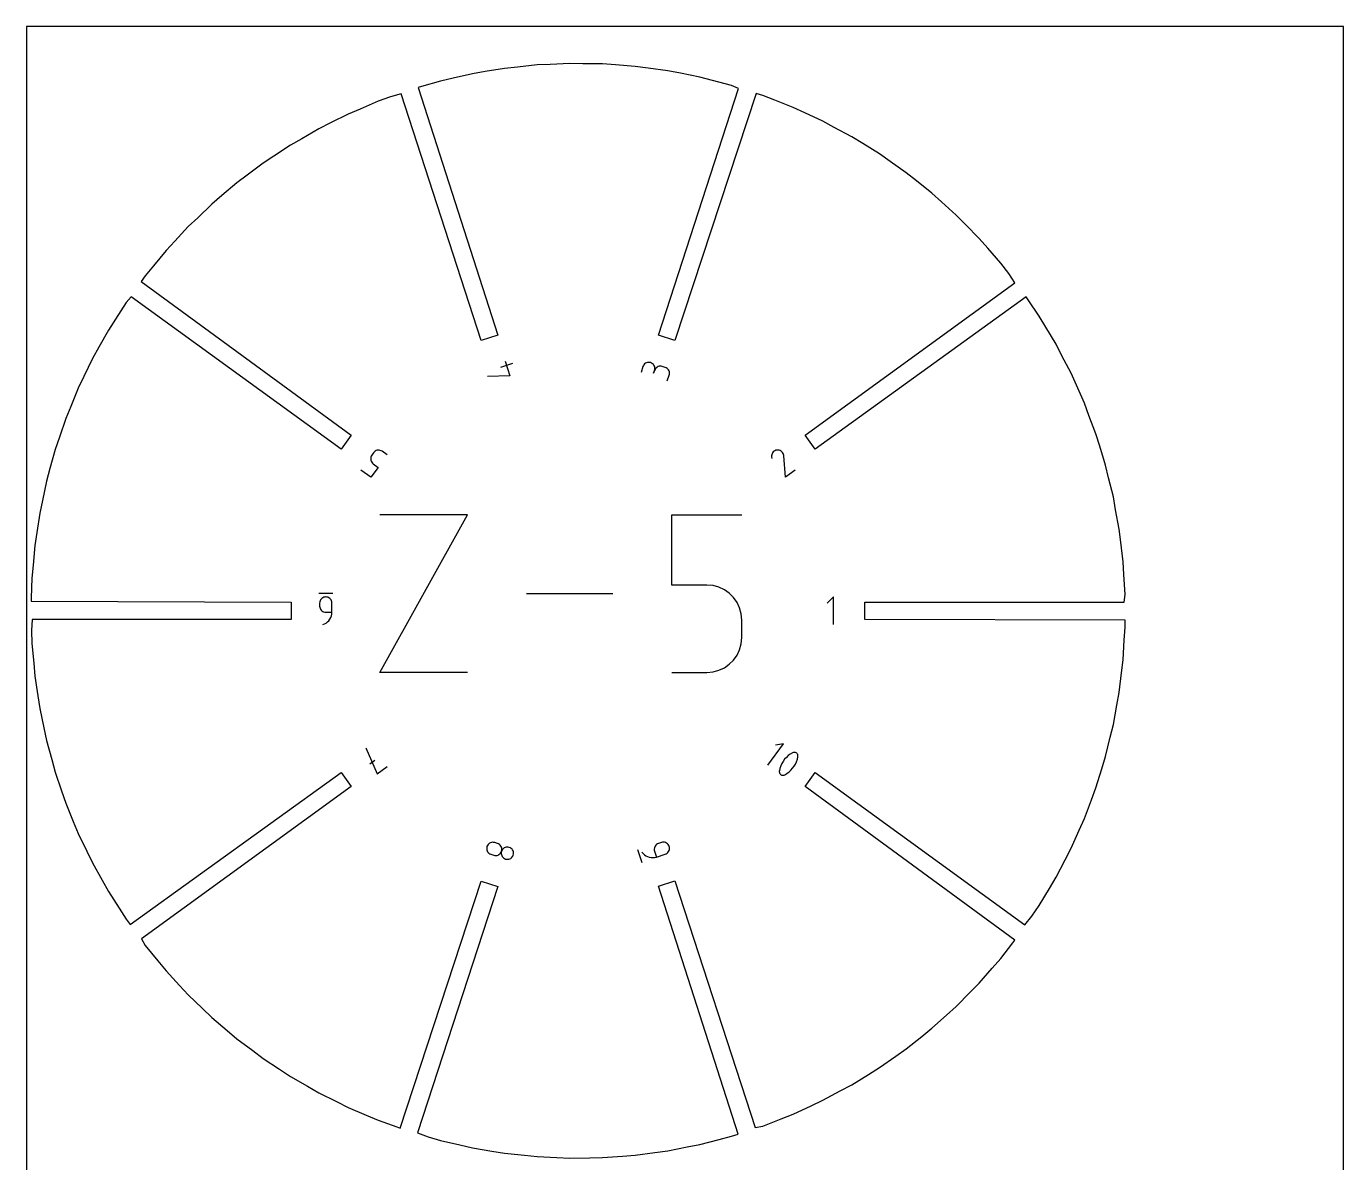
# Model space of a CAD drawing. Extents: x 0 to 457, y 0 to 812.
# Drawn here: x 0 to 457, y 417.9 to 812 of the extents above; entities that cross this region are included whole.
import ezdxf

# ---------------------------------------------------------------- set-up
doc = ezdxf.new("R2010")
doc.units = 0

msp = doc.modelspace()

# ---------------------------------------------------------------- linework, layer by layer
at = {"layer": 'annotation', "color": 1}
for p, q in [((168.604034, 695.05639), (164.54912, 693.738868)), ((166.080542, 695.916476), (167.727723, 690.846974)), ((214.254812, 694.663865), (214.049005, 694.351396)), ((214.507562, 694.930974), (214.254812, 694.663865)), ((214.799598, 695.148899), (214.507562, 694.930974)), ((215.123267, 695.313819), (214.799598, 695.148899)), ((215.470911, 695.421913), (215.123267, 695.313819)), ((215.834877, 695.469358), (215.470911, 695.421913)), ((216.207509, 695.452332), (215.834877, 695.469358)), ((216.581151, 695.367014), (216.207509, 695.452332)), ((216.935287, 695.215863), (216.581151, 695.367014)), ((216.581151, 695.367014), (216.581151, 695.367014)), ((217.248087, 695.010178), (216.935287, 695.215863)), ((217.515652, 694.757537), (217.248087, 695.010178)), ((217.734081, 694.465514), (217.515652, 694.757537)), ((167.727723, 690.846974), (159.969497, 690.56451)), ((213.897796, 693.997387), (213.239035, 691.96993)), ((214.049005, 694.351396), (213.897796, 693.997387)), ((217.95271, 692.679866), (217.622865, 691.664705)), ((217.622865, 691.664705), (217.95271, 692.679866)), ((217.899476, 694.141688), (217.734081, 694.465514)), ((218.007935, 693.793633), (217.899476, 694.141688)), ((217.95271, 692.679866), (218.038452, 693.055146)), ((218.10392, 693.033874), (217.95271, 692.679866)), ((217.95271, 692.679866), (217.95271, 692.679866)), ((218.055561, 693.428927), (218.007935, 693.793633)), ((218.038452, 693.055146), (218.055561, 693.428927)), ((218.309727, 693.346343), (218.10392, 693.033874)), ((218.562476, 693.613452), (218.309727, 693.346343)), ((218.854513, 693.831377), (218.562476, 693.613452)), ((219.178181, 693.996298), (218.854513, 693.831377)), ((219.525826, 694.104392), (219.178181, 693.996298)), ((219.889792, 694.151836), (219.525826, 694.104392)), ((220.262424, 694.134811), (219.889792, 694.151836)), ((220.636066, 694.049492), (220.262424, 694.134811)), ((221.651226, 693.719647), (220.636066, 694.049492)), ((220.636066, 694.049492), (220.636066, 694.049492)), ((222.003808, 693.569), (221.651226, 693.719647)), ((222.315361, 693.363721), (222.003808, 693.569)), ((222.581952, 693.111396), (222.315361, 693.363721)), ((222.358299, 689.006901), (223.017059, 691.034359)), ((222.799648, 692.819612), (222.581952, 693.111396)), ((222.964516, 692.495956), (222.799648, 692.819612)), ((223.072624, 692.148016), (222.964516, 692.495956)), ((223.017059, 691.034359), (223.102828, 691.40963)), ((223.017059, 691.034359), (223.017059, 691.034359)), ((223.120039, 691.783378), (223.072624, 692.148016)), ((223.102828, 691.40963), (223.120039, 691.783378)), ((119.658682, 662.956029), (119.527005, 662.606098)), ((119.856154, 663.286348), (119.658682, 662.956029)), ((120.480372, 664.145511), (119.856154, 663.286348)), ((119.856154, 663.286348), (119.856154, 663.286348)), ((120.733628, 664.435531), (120.480372, 664.145511)), ((121.026074, 664.669271), (120.733628, 664.435531)), ((121.349246, 664.845416), (121.026074, 664.669271)), ((121.694679, 664.962649), (121.349246, 664.845416)), ((122.053907, 665.019654), (121.694679, 664.962649)), ((122.418467, 665.015115), (122.053907, 665.019654)), ((122.779893, 664.947717), (122.418467, 665.015115)), ((123.12972, 664.816144), (122.779893, 664.947717)), ((123.459484, 664.61908), (123.12972, 664.816144)), ((125.184142, 663.366042), (123.459484, 664.61908)), ((123.459484, 664.61908), (123.459484, 664.61908)), ((258.598862, 663.450346), (258.537797, 663.080928)), ((258.537797, 663.080928), (258.543233, 662.695486)), ((258.543233, 662.695486), (258.632401, 662.096487)), ((258.721107, 663.797271), (258.598862, 663.450346)), ((258.899213, 664.115235), (258.721107, 663.797271)), ((259.127859, 664.39777), (258.899213, 664.115235)), ((259.401725, 664.638406), (259.127859, 664.39777)), ((259.71549, 664.830676), (259.401725, 664.638406)), ((260.063834, 664.968111), (259.71549, 664.830676)), ((260.441436, 665.044242), (260.063834, 664.968111)), ((260.825604, 665.04841), (260.441436, 665.044242)), ((260.441436, 665.044242), (260.441436, 665.044242)), ((261.194386, 664.986412), (260.825604, 665.04841)), ((261.54109, 664.863497), (261.194386, 664.986412)), ((261.859023, 664.684915), (261.54109, 664.863497)), ((262.141493, 664.455916), (261.859023, 664.684915)), ((262.381807, 664.181748), (262.141493, 664.455916)), ((262.573272, 663.867662), (262.381807, 664.181748)), ((262.709196, 663.518906), (262.573272, 663.867662)), ((262.782886, 663.140731), (262.709196, 663.518906)), ((262.784127, 663.132224), (262.782886, 663.140731)), ((262.782886, 663.140731), (262.782886, 663.140731)), ((262.785147, 663.124047), (262.784127, 663.132224)), ((262.785951, 663.116141), (262.785147, 663.124047)), ((262.786545, 663.10845), (262.785951, 663.116141)), ((262.786527, 663.071193), (262.786911, 663.078677)), ((263.327218, 655.624384), (262.786527, 663.071193)), ((262.786527, 663.071193), (262.786527, 663.071193)), ((262.786932, 663.100915), (262.786545, 663.10845)), ((262.786911, 663.078677), (262.787111, 663.086086)), ((262.787119, 663.09348), (262.786932, 663.100915)), ((262.787111, 663.086086), (262.787119, 663.09348)), ((119.541403, 655.599479), (116.092087, 658.105554)), ((119.459719, 662.244933), (119.455419, 661.880909)), ((119.455419, 661.880909), (119.5127, 661.522403)), ((119.527005, 662.606098), (119.459719, 662.244933)), ((119.5127, 661.522403), (119.630158, 661.177792)), ((122.054202, 659.05805), (119.541403, 655.599479)), ((119.630158, 661.177792), (119.806388, 660.855451)), ((119.806388, 660.855451), (120.039985, 660.563758)), ((120.039985, 660.563758), (120.329544, 660.311087)), ((120.329544, 660.311087), (122.054202, 659.05805)), ((266.776534, 658.130459), (263.327218, 655.624384)), ((122.669927, 587.908818), (153.025541, 642.579094)), ((153.025541, 642.579094), (122.669927, 642.579094)), ((223.92102, 618.233576), (223.92102, 642.579094)), ((223.92102, 642.579094), (248.201398, 642.579094)), ((236.061209, 618.233576), (223.92102, 618.233576)), ((238.241039, 618.038723), (236.061209, 618.233576)), ((240.293664, 617.476756), (238.241039, 618.038723)), ((242.184572, 616.581565), (240.293664, 617.476756)), ((106.285777, 615.311852), (101.485777, 615.311852)), ((101.888463, 612.722135), (101.789506, 612.36114)), ((102.046057, 613.054594), (101.888463, 612.722135)), ((102.256288, 613.352478), (102.046057, 613.054594)), ((102.513156, 613.609745), (102.256288, 613.352478)), ((102.81066, 613.820357), (102.513156, 613.609745)), ((103.142799, 613.978272), (102.81066, 613.820357)), ((103.503573, 614.07745), (103.142799, 613.978272)), ((103.886981, 614.111852), (103.503573, 614.07745)), ((104.269597, 614.07745), (103.886981, 614.111852)), ((103.886981, 614.111852), (103.886981, 614.111852)), ((104.62995, 613.978272), (104.269597, 614.07745)), ((104.961965, 613.820357), (104.62995, 613.978272)), ((105.259568, 613.609745), (104.961965, 613.820357)), ((105.516683, 613.352478), (105.259568, 613.609745)), ((105.727237, 613.054594), (105.516683, 613.352478)), ((105.885153, 612.722135), (105.727237, 613.054594)), ((105.984358, 612.36114), (105.885153, 612.722135)), ((203.424809, 615.243956), (173.532038, 615.243956)), ((243.879253, 615.387039), (242.184572, 616.581565)), ((245.343197, 613.927069), (243.879253, 615.387039)), ((246.541894, 612.235543), (245.343197, 613.927069)), ((279.97215, 614.111852), (277.837947, 611.977047)), ((279.97215, 604.511852), (279.97215, 614.111852)), ((101.789506, 612.36114), (101.755187, 611.977649)), ((101.755187, 611.977649), (101.755187, 610.915664)), ((101.755187, 610.915664), (101.755187, 610.915664)), ((101.755187, 610.915664), (101.789506, 610.532359)), ((101.789506, 610.532359), (101.888463, 610.171862)), ((101.888463, 610.171862), (102.046057, 609.840123)), ((102.046057, 609.840123), (102.256288, 609.543095)), ((102.256288, 609.543095), (102.513156, 609.286726)), ((102.513156, 609.286726), (102.81066, 609.07697)), ((102.81066, 609.07697), (103.142799, 608.919776)), ((103.142799, 608.919776), (103.503573, 608.821096)), ((103.503573, 608.821096), (103.886981, 608.78688)), ((103.886981, 608.78688), (106.018776, 608.78688)), ((105.833796, 607.514546), (105.971572, 608.137996)), ((105.971572, 608.137996), (106.018776, 608.78688)), ((106.018776, 611.977649), (105.984358, 612.36114)), ((106.018776, 608.78688), (106.018776, 611.977649)), ((106.018776, 611.977649), (106.018776, 611.977649)), ((247.440834, 610.346352), (246.541894, 612.235543)), ((248.005505, 608.293384), (247.440834, 610.346352)), ((248.201398, 606.11053), (248.005505, 608.293384)), ((102.816569, 604.511852), (103.427274, 604.740829)), ((102.816569, 604.511852), (102.816569, 604.511852)), ((103.427274, 604.740829), (103.987677, 605.04935)), ((103.987677, 605.04935), (104.492023, 605.429683)), ((104.492023, 605.429683), (104.934561, 605.874099)), ((104.934561, 605.874099), (105.309538, 606.374868)), ((105.309538, 606.374868), (105.611201, 606.92426)), ((105.611201, 606.92426), (105.833796, 607.514546)), ((248.201398, 600.062721), (248.201398, 606.11053)), ((248.201398, 606.11053), (248.201398, 606.11053)), ((248.005392, 597.878808), (248.201398, 600.062721)), ((246.541133, 593.929708), (247.440439, 595.823005)), ((247.440439, 595.823005), (248.005392, 597.878808)), ((240.292281, 588.669532), (242.183048, 589.568829)), ((242.183048, 589.568829), (243.877842, 590.768222)), ((243.877842, 590.768222), (245.342069, 592.233314)), ((245.342069, 592.233314), (246.541133, 593.929708)), ((153.025541, 587.908818), (122.669927, 587.908818)), ((223.92102, 587.908818), (236.061209, 587.908818)), ((236.061209, 587.908818), (238.240136, 588.10473)), ((236.061209, 587.908818), (236.061209, 587.908818)), ((238.240136, 588.10473), (240.292281, 588.669532)), ((257.294262, 555.74148), (262.722717, 563.213108)), ((262.722717, 563.213108), (259.854523, 562.758416)), ((117.816746, 561.771187), (121.732878, 552.750171)), ((263.068594, 557.796373), (262.546574, 557.077874)), ((263.66007, 558.459895), (263.068594, 557.796373)), ((264.316988, 559.062915), (263.66007, 558.459895)), ((265.035332, 559.599906), (264.316988, 559.062915)), ((265.811087, 560.065341), (265.035332, 559.599906)), ((266.024067, 560.155657), (265.811087, 560.065341)), ((265.811087, 560.065341), (265.811087, 560.065341)), ((266.243574, 560.205007), (266.024067, 560.155657)), ((266.464665, 560.21496), (266.243574, 560.205007)), ((266.682401, 560.187084), (266.464665, 560.21496)), ((266.891839, 560.122948), (266.682401, 560.187084)), ((267.088041, 560.024121), (266.891839, 560.122948)), ((267.266063, 559.892171), (267.088041, 560.024121)), ((267.18857, 556.973592), (267.477014, 557.824515)), ((267.420967, 559.728668), (267.266063, 559.892171)), ((267.54781, 559.535181), (267.420967, 559.728668)), ((267.477014, 557.824515), (267.679568, 558.708526)), ((267.589232, 559.45129), (267.54781, 559.535181)), ((267.54781, 559.535181), (267.54781, 559.535181)), ((267.624145, 559.364132), (267.589232, 559.45129)), ((267.652469, 559.274256), (267.624145, 559.364132)), ((267.674123, 559.182207), (267.652469, 559.274256)), ((267.689029, 559.088533), (267.674123, 559.182207)), ((267.679568, 558.708526), (267.692456, 558.80323)), ((267.679568, 558.708526), (267.679568, 558.708526)), ((267.697106, 558.993781), (267.689029, 559.088533)), ((267.692456, 558.80323), (267.698275, 558.898498)), ((267.698275, 558.898498), (267.697106, 558.993781)), ((119.220079, 556.208741), (120.946685, 557.463194)), ((121.732878, 552.750171), (125.186578, 555.25943)), ((261.220438, 553.670168), (261.214547, 553.575448)), ((261.214547, 553.575448), (261.215658, 553.480803)), ((261.215658, 553.480803), (261.22374, 553.386556)), ((261.23336, 553.76464), (261.220438, 553.670168)), ((261.22374, 553.386556), (261.238761, 553.293029)), ((261.437403, 554.647782), (261.23336, 553.76464)), ((261.23336, 553.76464), (261.23336, 553.76464)), ((261.238761, 553.293029), (261.260692, 553.200545)), ((261.260692, 553.200545), (261.289501, 553.109426)), ((261.289501, 553.109426), (261.325158, 553.019997)), ((261.325158, 553.019997), (261.367633, 552.932579)), ((261.726963, 555.498052), (261.437403, 554.647782)), ((262.098025, 556.309925), (261.726963, 555.498052)), ((262.546574, 557.077874), (262.098025, 556.309925)), ((263.879085, 552.872391), (264.598546, 553.408729)), ((264.598546, 553.408729), (265.256208, 554.011314)), ((265.256208, 554.011314), (265.848057, 554.674619)), ((265.848057, 554.674619), (266.370077, 555.393118)), ((266.370077, 555.393118), (266.818253, 556.161284)), ((266.818253, 556.161284), (267.18857, 556.973592)), ((261.367633, 552.932579), (261.367633, 552.932579)), ((261.367633, 552.932579), (261.49412, 552.7415)), ((261.49412, 552.7415), (261.648781, 552.579857)), ((261.648781, 552.579857), (261.826634, 552.449261)), ((261.826634, 552.449261), (262.0227, 552.351321)), ((262.0227, 552.351321), (262.231995, 552.287648)), ((262.231995, 552.287648), (262.449538, 552.259852)), ((262.449538, 552.259852), (262.670348, 552.269543)), ((262.670348, 552.269543), (262.889443, 552.31833)), ((262.889443, 552.31833), (263.101841, 552.407825)), ((263.101841, 552.407825), (263.879085, 552.872391)), ((263.101841, 552.407825), (263.101841, 552.407825)), ((159.717758, 527.174667), (159.700253, 526.801457)), ((159.700253, 526.801457), (159.747155, 526.437116)), ((159.803451, 527.549129), (159.717758, 527.174667)), ((159.747155, 526.437116), (159.854681, 526.089261)), ((159.954227, 527.902445), (159.803451, 527.549129)), ((159.803451, 527.549129), (159.803451, 527.549129)), ((159.854681, 526.089261), (160.019048, 525.765508)), ((160.159433, 528.214667), (159.954227, 527.902445)), ((160.019048, 525.765508), (160.236475, 525.473472)), ((160.411531, 528.481857), (160.159433, 528.214667)), ((160.702986, 528.700076), (160.411531, 528.481857)), ((161.02626, 528.865385), (160.702986, 528.700076)), ((161.373815, 528.973846), (161.02626, 528.865385)), ((161.738116, 529.021521), (161.373815, 528.973846)), ((162.111626, 529.00447), (161.738116, 529.021521)), ((162.486806, 528.918756), (162.111626, 529.00447)), ((162.486806, 528.918756), (162.486806, 528.918756)), ((163.496813, 528.590585), (162.486806, 528.918756)), ((163.850754, 528.439414), (163.496813, 528.590585)), ((164.163361, 528.233584), (163.850754, 528.439414)), ((164.430746, 527.98073), (164.163361, 528.233584)), ((164.649024, 527.688486), (164.430746, 527.98073)), ((164.511093, 525.238065), (164.716798, 525.550213)), ((164.814309, 527.364486), (164.649024, 527.688486)), ((164.716798, 525.550213), (164.8678, 525.903623)), ((164.8678, 525.903623), (164.782303, 525.529096)), ((164.922716, 527.016366), (164.814309, 527.364486)), ((164.8678, 525.903623), (164.953347, 526.278299)), ((165.018772, 526.256875), (164.8678, 525.903623)), ((164.8678, 525.903623), (164.8678, 525.903623)), ((164.8678, 525.903623), (164.8678, 525.903623)), ((164.970357, 526.651758), (164.922716, 527.016366)), ((164.953347, 526.278299), (164.970357, 526.651758)), ((165.224504, 526.568926), (165.018772, 526.256875)), ((165.477365, 526.835868), (165.224504, 526.568926)), ((165.769723, 527.053793), (165.477365, 526.835868)), ((166.093947, 527.218793), (165.769723, 527.053793)), ((166.442406, 527.326961), (166.093947, 527.218793)), ((166.807469, 527.374388), (166.442406, 527.326961)), ((167.181504, 527.357167), (166.807469, 527.374388)), ((167.556881, 527.271389), (167.181504, 527.357167)), ((167.909288, 527.120716), (167.556881, 527.271389)), ((167.556881, 527.271389), (167.556881, 527.271389)), ((168.2207, 526.915275), (167.909288, 527.120716)), ((168.487187, 526.662712), (168.2207, 526.915275)), ((168.704822, 526.370677), (168.487187, 526.662712)), ((168.869676, 526.046817), (168.704822, 526.370677)), ((168.977821, 525.698782), (168.869676, 526.046817)), ((169.025328, 525.334218), (168.977821, 525.698782)), ((212.004667, 526.533445), (213.487948, 521.968373)), ((213.557358, 525.638035), (213.557358, 525.638035)), ((213.557358, 525.638035), (213.961803, 525.128444)), ((217.886972, 527.053416), (217.839384, 526.688852)), ((217.839384, 526.688852), (217.856415, 526.315488)), ((217.856415, 526.315488), (217.941932, 525.940969)), ((217.995311, 527.401535), (217.886972, 527.053416)), ((217.941932, 525.940969), (218.600693, 523.913511)), ((218.160533, 527.725567), (217.995311, 527.401535)), ((218.378773, 528.017866), (218.160533, 527.725567)), ((218.646162, 528.270789), (218.378773, 528.017866)), ((218.958833, 528.476692), (218.646162, 528.270789)), ((219.312919, 528.627931), (218.958833, 528.476692)), ((220.328079, 528.957776), (219.312919, 528.627931)), ((219.312919, 528.627931), (219.312919, 528.627931)), ((220.703456, 529.043554), (220.328079, 528.957776)), ((221.077491, 529.060776), (220.703456, 529.043554)), ((221.442554, 529.013349), (221.077491, 529.060776)), ((221.791013, 528.905181), (221.442554, 529.013349)), ((222.115237, 528.74018), (221.791013, 528.905181)), ((222.407595, 528.522255), (222.115237, 528.74018)), ((222.660455, 528.255313), (222.407595, 528.522255)), ((222.580101, 525.512339), (222.79853, 525.804361)), ((222.866187, 527.943262), (222.660455, 528.255313)), ((222.79853, 525.804361), (222.963925, 526.128188)), ((223.01716, 527.59001), (222.866187, 527.943262)), ((222.963925, 526.128188), (223.072385, 526.476242)), ((223.102902, 527.21473), (223.01716, 527.59001)), ((223.01716, 527.59001), (223.01716, 527.59001)), ((223.072385, 526.476242), (223.12001, 526.840949)), ((223.12001, 526.840949), (223.102902, 527.21473)), ((160.236475, 525.473472), (160.503178, 525.220772)), ((160.503178, 525.220772), (160.815376, 525.015023)), ((160.815376, 525.015023), (161.169285, 524.863841)), ((161.169285, 524.863841), (162.179292, 524.53567)), ((162.179292, 524.53567), (162.179292, 524.53567)), ((162.179292, 524.53567), (162.554643, 524.44988)), ((162.554643, 524.44988), (162.928611, 524.432628)), ((162.928611, 524.432628), (163.293577, 524.480019)), ((163.293577, 524.480019), (163.641926, 524.588155)), ((163.641926, 524.588155), (163.96604, 524.753139)), ((163.96604, 524.753139), (164.258301, 524.971075)), ((164.258301, 524.971075), (164.511093, 525.238065)), ((164.782303, 525.529096), (164.765325, 525.155716)), ((164.765325, 525.155716), (164.812988, 524.791127)), ((164.812988, 524.791127), (164.921418, 524.442978)), ((164.921418, 524.442978), (165.086736, 524.118916)), ((165.086736, 524.118916), (165.305065, 523.826588)), ((165.305065, 523.826588), (165.57253, 523.57364)), ((165.57253, 523.57364), (165.885254, 523.36772)), ((165.885254, 523.36772), (166.239359, 523.216474)), ((166.239359, 523.216474), (166.239359, 523.216474)), ((166.239359, 523.216474), (166.613026, 523.131231)), ((166.613026, 523.131231), (166.985719, 523.114394)), ((166.985719, 523.114394), (167.349764, 523.162084)), ((167.349764, 523.162084), (167.697489, 523.270423)), ((167.697489, 523.270423), (168.021218, 523.435532)), ((168.021218, 523.435532), (168.313279, 523.653533)), ((168.313279, 523.653533), (168.565998, 523.920547)), ((168.565998, 523.920547), (168.771701, 524.232696)), ((168.771701, 524.232696), (168.922715, 524.586101)), ((168.922715, 524.586101), (169.008269, 524.960775)), ((168.922715, 524.586101), (168.922715, 524.586101)), ((169.008269, 524.960775), (169.025328, 525.334218)), ((213.961803, 525.128444), (214.426762, 524.691156)), ((214.426762, 524.691156), (214.943005, 524.329254)), ((214.943005, 524.329254), (215.501306, 524.045819)), ((215.501306, 524.045819), (216.092436, 523.843933)), ((216.092436, 523.843933), (216.707168, 523.726677)), ((216.707168, 523.726677), (217.336273, 523.697134)), ((217.336273, 523.697134), (217.970524, 523.758385)), ((217.970524, 523.758385), (218.600693, 523.913511)), ((218.600693, 523.913511), (221.6456, 524.902862)), ((221.6456, 524.902862), (221.999736, 525.054013)), ((221.6456, 524.902862), (221.6456, 524.902862)), ((221.999736, 525.054013), (222.312536, 525.259697)), ((222.312536, 525.259697), (222.580101, 525.512339))]:
    msp.add_line(p, q, dxfattribs=at)
at = {"layer": 'boundary', "color": 5}
for p, q in [((154.73141, 795.562865), (148.039424, 794.035456)), ((159.164302, 796.298992), (154.73141, 795.562865)), ((165.935657, 797.423445), (159.164302, 796.298992)), ((170.404639, 797.893157), (165.935657, 797.423445)), ((177.231121, 798.610646), (170.404639, 797.893157)), ((181.720194, 798.812255), (177.231121, 798.610646)), ((188.577367, 799.12022), (181.720194, 798.812255)), ((193.070462, 799.052997), (188.577367, 799.12022)), ((199.933778, 798.950312), (193.070462, 799.052997)), ((204.41481, 798.614505), (199.933778, 798.950312)), ((211.2597, 798.101551), (204.41481, 798.614505)), ((215.712631, 797.498359), (211.2597, 798.101551)), ((222.514594, 796.576966), (215.712631, 797.498359)), ((226.923481, 795.708549), (222.514594, 796.576966)), ((233.658166, 794.382026), (226.923481, 795.708549)), ((137.069823, 791.110667), (135.925536, 790.776364)), ((135.925536, 790.776364), (163.513402, 704.898823)), ((143.658489, 793.035536), (137.069823, 791.110667)), ((148.039424, 794.035456), (143.658489, 793.035536)), ((238.007225, 793.251507), (233.658166, 794.382026)), ((244.650524, 791.524597), (238.007225, 793.251507)), ((247.105552, 790.411471), (244.650524, 791.524597)), ((126.294778, 787.53507), (122.064564, 786.019249)), ((130.026586, 788.544236), (126.294778, 787.53507)), ((157.807063, 703.04472), (130.026586, 788.544236)), ((219.307681, 704.858421), (247.105552, 790.411471)), ((253.189912, 788.749978), (225.01402, 703.00432)), ((255.452322, 788.014876), (253.189912, 788.749978)), ((259.635293, 786.373181), (255.452322, 788.014876)), ((266.024887, 783.865451), (259.635293, 786.373181)), ((111.62086, 781.555393), (105.481782, 778.484993)), ((115.752846, 783.321493), (111.62086, 781.555393)), ((122.064564, 786.019249), (115.752846, 783.321493)), ((270.102195, 781.976527), (266.024887, 783.865451)), ((276.330384, 779.091157), (270.102195, 781.976527)), ((105.481782, 778.484993), (101.462809, 776.474953)), ((280.287426, 776.961781), (276.330384, 779.091157)), ((286.331907, 773.709116), (280.287426, 776.961781)), ((95.518338, 773.042911), (91.626768, 770.796108)), ((101.462809, 776.474953), (95.518338, 773.042911)), ((290.154522, 771.346903), (286.331907, 773.709116)), ((91.626768, 770.796108), (85.898183, 767.014706)), ((295.99366, 767.738562), (290.154522, 771.346903)), ((82.147945, 764.539197), (76.655758, 760.421974)), ((85.898183, 767.014706), (82.147945, 764.539197)), ((299.668164, 765.151969), (295.99366, 767.738562)), ((305.281061, 761.20088), (299.668164, 765.151969)), ((76.655758, 760.421974), (73.060281, 757.726614)), ((308.794294, 758.399173), (305.281061, 761.20088)), ((73.060281, 757.726614), (67.824161, 753.288303)), ((314.160849, 754.119488), (308.794294, 758.399173)), ((317.50025, 751.112679), (314.160849, 754.119488)), ((64.396307, 750.382745), (59.434987, 745.639217)), ((67.824161, 753.288303), (64.396307, 750.382745)), ((322.601264, 746.519712), (317.50025, 751.112679)), ((59.434987, 745.639217), (56.187041, 742.533859)), ((325.754854, 743.31858), (322.601264, 746.519712)), ((56.187041, 742.533859), (51.518268, 737.502133)), ((330.572049, 738.428767), (325.754854, 743.31858)), ((51.518268, 737.502133), (48.461842, 734.208091)), ((333.528559, 735.044772), (330.572049, 738.428767)), ((48.461842, 734.208091), (44.102353, 728.906162)), ((338.044716, 729.875624), (333.528559, 735.044772)), ((44.102353, 728.906162), (41.248398, 725.435233)), ((340.79356, 726.320865), (338.044716, 729.875624)), ((41.248398, 725.435233), (39.850154, 723.510712)), ((39.850154, 723.510712), (112.692292, 670.21698)), ((270.176284, 670.241948), (342.906516, 723.083556)), ((342.906516, 723.083556), (340.79356, 726.320865)), ((36.389817, 718.237566), (34.572529, 716.246671)), ((109.165581, 665.362878), (36.389817, 718.237566)), ((346.85227, 718.163085), (273.702995, 665.387846)), ((347.523816, 717.178111), (346.85227, 718.163085)), ((34.572529, 716.246671), (30.877247, 710.462171)), ((351.39049, 711.506738), (347.523816, 717.178111)), ((30.877247, 710.462171), (28.45811, 706.675323)), ((353.695255, 707.649208), (351.39049, 711.506738)), ((28.45811, 706.675323), (25.115378, 700.680173)), ((163.513402, 704.898823), (157.807063, 703.04472)), ((225.01402, 703.00432), (219.307681, 704.858421)), ((357.215837, 701.756746), (353.695255, 707.649208)), ((25.115378, 700.680173), (22.927047, 696.755424)), ((359.285774, 697.768295), (357.215837, 701.756746)), ((22.927047, 696.755424), (19.948838, 690.571096)), ((362.447665, 691.675829), (359.285774, 697.768295)), ((19.948838, 690.571096), (17.999141, 686.522505)), ((364.275382, 687.570726), (362.447665, 691.675829)), ((17.999141, 686.522505), (15.396093, 680.171138)), ((367.067264, 681.300076), (364.275382, 687.570726)), ((368.6462, 677.093007), (367.067264, 681.300076)), ((15.396093, 680.171138), (13.692002, 676.013192)), ((371.058067, 670.66661), (368.6462, 677.093007)), ((13.692002, 676.013192), (11.473468, 669.517526)), ((11.473468, 669.517526), (10.021096, 665.265112)), ((112.692292, 670.21698), (109.165581, 665.362878)), ((273.702995, 665.387846), (270.176284, 670.241948)), ((372.382578, 666.372652), (371.058067, 670.66661)), ((10.021096, 665.265112), (8.194995, 658.648389)), ((374.405797, 659.813521), (372.382578, 666.372652)), ((8.194995, 658.648389), (6.999534, 654.316726)), ((375.471141, 655.448035), (374.405797, 659.813521)), ((6.999534, 654.316726), (5.57242, 647.60264)), ((377.098471, 648.779647), (375.471141, 655.448035)), ((5.57242, 647.60264), (4.638146, 643.207238)), ((377.900836, 644.358263), (377.098471, 648.779647)), ((4.638146, 643.207238), (3.615096, 636.419819)), ((379.12647, 637.604485), (377.900836, 644.358263)), ((3.615096, 636.419819), (2.945357, 631.97641)), ((379.66298, 633.14303), (379.12647, 637.604485)), ((2.945357, 631.97641), (2.330075, 625.139959)), ((380.482507, 626.328046), (379.66298, 633.14303)), ((380.75124, 621.84249), (380.482507, 626.328046)), ((2.330075, 625.139959), (1.92727, 620.66445)), ((381.161747, 614.990693), (380.75124, 621.84249)), ((1.92727, 620.66445), (1.721923, 613.803439)), ((1.721923, 613.803439), (1.686261, 612.611852)), ((1.686261, 612.611852), (91.885777, 612.311851)), ((380.861747, 612.311852), (381.161747, 614.990693)), ((91.885777, 612.311851), (91.885777, 606.311852)), ((290.905951, 612.311851), (380.861747, 612.311852)), ((290.905951, 606.311851), (290.905951, 612.311851)), ((1.986268, 606.311852), (1.792847, 602.45084)), ((91.885777, 606.311852), (1.986268, 606.311852)), ((381.161748, 606.011852), (290.905951, 606.311851)), ((380.893014, 599.147456), (381.161748, 603.633011)), ((381.161748, 603.633011), (381.161748, 606.011852)), ((1.792847, 602.45084), (1.92727, 597.959253)), ((380.482506, 592.295658), (380.893014, 599.147456)), ((1.92727, 597.959253), (2.542552, 591.122802)), ((2.542552, 591.122802), (2.945358, 586.647293)), ((379.945997, 587.834203), (380.482506, 592.295658)), ((2.945358, 586.647293), (3.968407, 579.859874)), ((379.12647, 581.019217), (379.945997, 587.834203)), ((378.324104, 576.597833), (379.12647, 581.019217)), ((3.968407, 579.859874), (4.638145, 575.416465)), ((377.098471, 569.844056), (378.324104, 576.597833)), ((4.638145, 575.416465), (6.065261, 568.70238)), ((6.065261, 568.70238), (6.999535, 564.306978)), ((376.033128, 565.478571), (377.098471, 569.844056)), ((6.999535, 564.306978), (8.825636, 557.690254)), ((374.405797, 558.810183), (376.033128, 565.478571)), ((8.825636, 557.690254), (10.021097, 553.358591)), ((373.081286, 554.516224), (374.405797, 558.810183)), ((10.021097, 553.358591), (12.23963, 546.862924)), ((35.970777, 500.452507), (109.165581, 553.260826)), ((109.165581, 553.260826), (112.692292, 548.406723)), ((270.176284, 548.381755), (273.702995, 553.235857)), ((273.702995, 553.235857), (346.433225, 500.394252)), ((371.058067, 547.957093), (373.081286, 554.516224)), ((112.692292, 548.406723), (39.916524, 495.532032)), ((12.23963, 546.862924), (13.692002, 542.61051)), ((342.972885, 495.121108), (270.176284, 548.381755)), ((369.479132, 543.750024), (371.058067, 547.957093)), ((13.692002, 542.61051), (16.29505, 536.259144)), ((367.067265, 537.323627), (369.479132, 543.750024)), ((16.29505, 536.259144), (17.999142, 532.101198)), ((365.239548, 533.218524), (367.067265, 537.323627)), ((17.999142, 532.101198), (20.977351, 525.91687)), ((362.447665, 526.947874), (365.239548, 533.218524)), ((20.977351, 525.91687), (22.927047, 521.868279)), ((360.377727, 522.959422), (362.447665, 526.947874)), ((22.927047, 521.868279), (26.26978, 515.873128)), ((357.215837, 516.866957), (360.377727, 522.959422)), ((354.911073, 513.009428), (357.215837, 516.866957)), ((26.26978, 515.873128), (28.45811, 511.94838)), ((28.45811, 511.94838), (32.153392, 506.163881)), ((129.648562, 429.886849), (157.807063, 515.578982)), ((163.513402, 513.72488), (135.732925, 428.225365)), ((157.807063, 515.578982), (163.513402, 513.72488)), ((219.30768, 513.765282), (225.01402, 515.619384)), ((246.91294, 427.83421), (219.30768, 513.765282)), ((225.01402, 515.619384), (252.81189, 430.066337)), ((351.39049, 507.116965), (354.911073, 513.009428)), ((32.153392, 506.163881), (34.572529, 502.377033)), ((346.433225, 500.394252), (348.859153, 503.404186)), ((348.859153, 503.404186), (351.39049, 507.116965)), ((34.572529, 502.377033), (35.970777, 500.452507)), ((39.916524, 495.532032), (41.248399, 493.188469)), ((338.044716, 488.74808), (342.243635, 494.178054)), ((342.243635, 494.178054), (342.972885, 495.121108)), ((41.248399, 493.188469), (45.607888, 487.88654)), ((45.607888, 487.88654), (48.461842, 484.415612)), ((330.572048, 480.194936), (335.088205, 485.364083)), ((335.088205, 485.364083), (338.044716, 488.74808)), ((48.461842, 484.415612), (53.130615, 479.383887)), ((327.418459, 476.993804), (330.572048, 480.194936)), ((53.130615, 479.383887), (56.187041, 476.089844)), ((56.187041, 476.089844), (61.148361, 471.346317)), ((322.601264, 472.103991), (327.418459, 476.993804)), ((61.148361, 471.346317), (64.396307, 468.24096)), ((319.261862, 469.097183), (322.601264, 472.103991)), ((64.396307, 468.24096), (69.632426, 463.802648)), ((314.160849, 464.504216), (319.261862, 469.097183)), ((69.632426, 463.802648), (73.060281, 460.897089)), ((305.281061, 457.422824), (310.647616, 461.702509)), ((310.647616, 461.702509), (314.160849, 464.504216)), ((73.060281, 460.897089), (78.552467, 456.779866)), ((301.606556, 454.836231), (305.281061, 457.422824)), ((78.552467, 456.779866), (82.147944, 454.084506)), ((82.147944, 454.084506), (87.87653, 450.303104)), ((295.99366, 450.885142), (301.606556, 454.836231)), ((87.87653, 450.303104), (91.626769, 447.827597)), ((286.331907, 444.914587), (292.171046, 448.522929)), ((292.171046, 448.522929), (295.99366, 450.885142)), ((91.626769, 447.827597), (97.57124, 444.395555)), ((97.57124, 444.395555), (101.462809, 442.148751)), ((282.374866, 442.785211), (286.331907, 444.914587)), ((101.462809, 442.148751), (107.601887, 439.078352)), ((107.601887, 439.078352), (111.620862, 437.06831)), ((272.253076, 437.643622), (276.330384, 439.532546)), ((276.330384, 439.532546), (282.374866, 442.785211)), ((111.620862, 437.06831), (117.932579, 434.370554)), ((117.932579, 434.370554), (122.064564, 432.604454)), ((261.841916, 433.116557), (266.024887, 434.758252)), ((266.024887, 434.758252), (272.253076, 437.643622)), ((122.064564, 432.604454), (128.526316, 430.288985)), ((128.526316, 430.288985), (129.648562, 429.886849)), ((252.81189, 430.066337), (255.452323, 430.608828)), ((255.452323, 430.608828), (261.841916, 433.116557)), ((135.732925, 428.225365), (139.345197, 426.848295)), ((139.345197, 426.848295), (143.658489, 425.588168)), ((143.658489, 425.588168), (150.350475, 424.060758)), ((233.658164, 424.241678), (240.301463, 425.968588)), ((240.301463, 425.968588), (244.650524, 427.099106)), ((244.650524, 427.099106), (246.91294, 427.83421)), ((150.350475, 424.060758), (154.73141, 423.060838)), ((154.73141, 423.060838), (161.502765, 421.936385)), ((161.502765, 421.936385), (165.935657, 421.200258)), ((165.935657, 421.200258), (172.76214, 420.482768)), ((172.76214, 420.482768), (177.231122, 420.013057)), ((206.778667, 420.186346), (211.2597, 420.522153)), ((211.2597, 420.522153), (218.061663, 421.443545)), ((218.061663, 421.443545), (222.514594, 422.046737)), ((222.514594, 422.046737), (229.249278, 423.37326)), ((229.249278, 423.37326), (233.658164, 424.241678)), ((177.231122, 420.013057), (184.088294, 419.705092)), ((184.088294, 419.705092), (188.577367, 419.503484)), ((188.577367, 419.503484), (195.440682, 419.606168)), ((195.440682, 419.606168), (199.933778, 419.673391)), ((199.933778, 419.673391), (206.778667, 420.186346))]:
    msp.add_line(p, q, dxfattribs=at)
at = {"layer": 'frame', "color": 5}
for p, q in [((457, 812), (0, 812)), ((0, 812), (0, 0)), ((457, 0), (457, 812))]:
    msp.add_line(p, q, dxfattribs=at)

doc.saveas('drawing.dxf')
